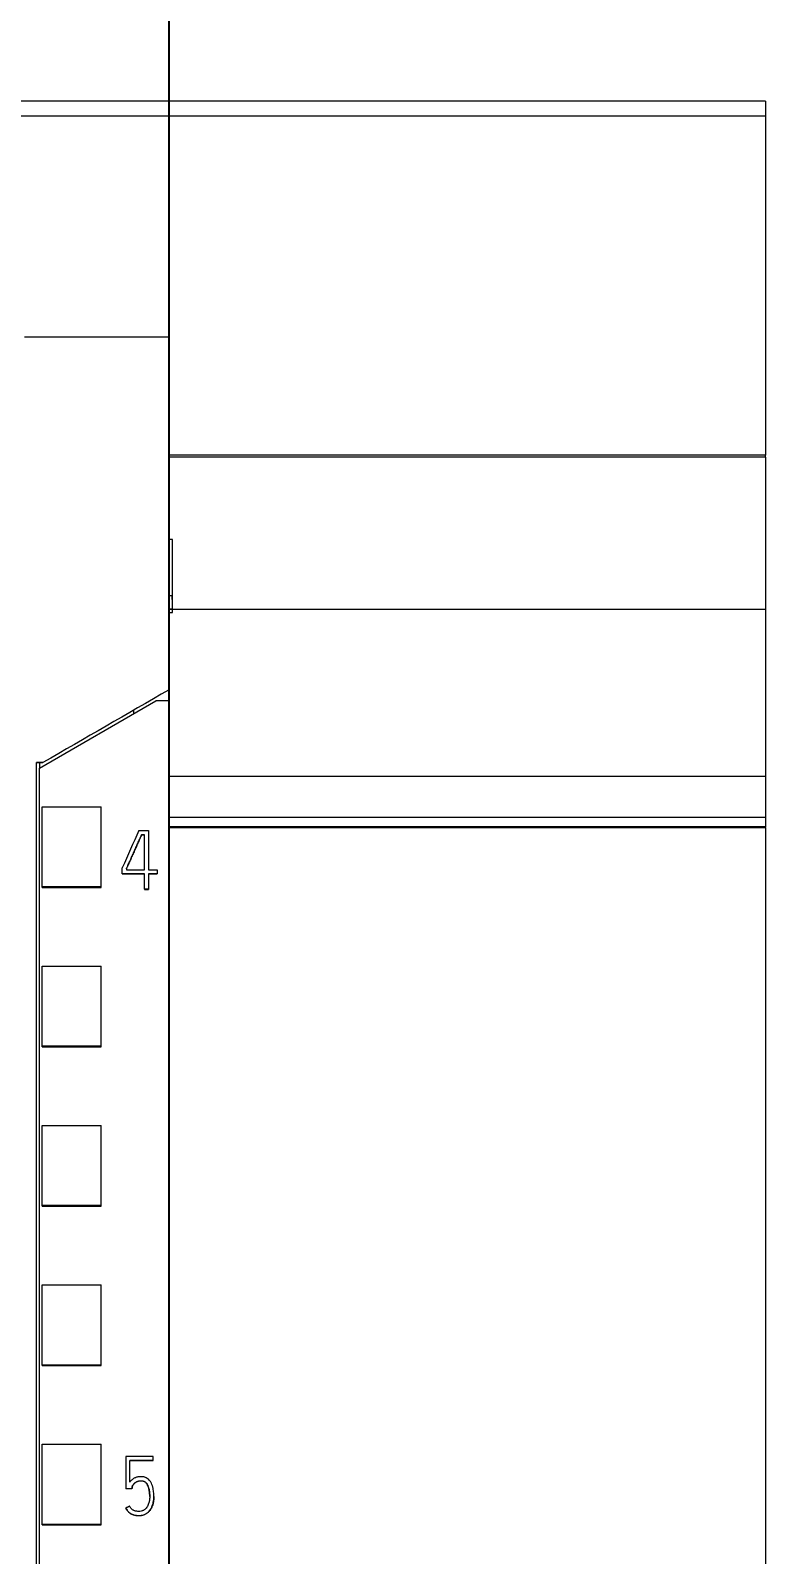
# Model space of a CAD drawing. Header units: millimetres. Extents: x 1359 to 3577, y 1333 to 3557.
# Drawn here: x 2884.9 to 2909.8, y 3012.3 to 3064 of the extents above; entities that cross this region are included whole.
import ezdxf

# ---------------------------------------------------------------- set-up
doc = ezdxf.new("R2010")
doc.units = ezdxf.units.MM
doc.layers.add('000-PI-Oprema', color=30, linetype='Continuous', lineweight=5)
doc.layers.add('002-PI-Kabelska kanalica', color=150, linetype='Continuous')
doc.styles.get("Standard").update_dxf_attribs({"font": 'arial.ttf'})
doc.dimstyles.new('ISO-25', dxfattribs={"dimtxt": 2.5, "dimasz": 2.5, "dimexe": 1.25, "dimexo": 0.625, "dimtad": 1, "dimtxsty": 'Standard', "dimcen": 2.5, "dimadec": 0, "dimazin": 0, "dimtfac": 1, "dimtmove": 0, "dimatfit": 3, "dimfxl": 1, "dimarcsym": 0})

# ---------------------------------------------------------------- blocks, each defined once
blk = doc.blocks.new('S7-1500 AI HS - 6ES7531-7NF10-0AB0')
at = {"layer": '000-PI-Oprema', "color": 0, "linetype": 'ByBlock', "lineweight": 0}
for p, q in [((34.8, 147), (29.9, 147)), ((34.912, 140.15), (34.8, 140.15)), ((34.912, 140.144), (34.8, 140.144)), ((34.9, 138.234), (34.8, 138.234)), ((34.9, 138.234), (34.9, 137.784)), ((34.9, 137.784), (34.8, 137.784)), ((34.8, 137.675), (34.912, 137.675)), ((34.8, 137.672), (34.912, 137.672)), ((34.8, 134.961), (34.8, 134.681)), ((30.4, 132.4), (34.35, 134.681)), ((33.6, 134.248), (33.6, 134.365)), ((34.8, 134.681), (34.35, 134.681)), ((34.8, 134.681), (34.8, 21.262)), ((30.3, 132.586), (30.522, 132.586)), ((30.522, 132.586), (30.3, 132.586)), ((30.4, 132.586), (30.4, 132.4)), ((30.4, 23.585), (30.4, 132.4)), ((30.5, 128.383), (30.5, 131.086)), ((30.5, 131.086), (32.5, 131.086)), ((32.5, 128.383), (32.5, 131.086)), ((33.771, 130.279), (34.101, 130.279)), ((34.101, 130.279), (34.101, 128.955)), ((33.863, 130.141), (33.863, 130.135)), ((33.96, 130.141), (33.863, 130.141)), ((33.863, 130.135), (33.96, 130.135)), ((33.96, 128.955), (33.96, 130.141)), ((33.211, 128.817), (33.211, 129.021)), ((33.211, 128.817), (33.211, 128.81)), ((33.96, 128.817), (33.211, 128.817)), ((33.211, 128.81), (33.96, 128.81)), ((33.349, 128.99), (33.349, 128.955)), ((33.349, 128.955), (33.96, 128.955)), ((33.96, 128.29), (33.96, 128.817)), ((34.101, 128.955), (34.395, 128.955)), ((34.101, 128.817), (34.101, 128.29)), ((34.395, 128.817), (34.101, 128.817)), ((34.101, 128.81), (34.395, 128.81)), ((34.395, 128.955), (34.395, 128.817)), ((34.395, 128.817), (34.395, 128.81)), ((30.5, 128.349), (30.5, 128.383)), ((30.5, 128.383), (32.5, 128.383)), ((30.5, 128.349), (32.5, 128.349)), ((32.5, 128.349), (32.5, 128.383)), ((33.96, 128.29), (33.96, 128.283)), ((34.101, 128.29), (33.96, 128.29)), ((33.96, 128.283), (34.101, 128.283)), ((34.101, 128.29), (34.101, 128.283)), ((30.5, 122.981), (30.5, 125.684)), ((30.5, 125.684), (32.5, 125.684)), ((32.5, 122.981), (32.5, 125.684)), ((30.5, 122.949), (30.5, 122.981)), ((30.5, 122.981), (32.5, 122.981)), ((30.5, 122.949), (32.5, 122.949)), ((32.5, 122.949), (32.5, 122.981)), ((30.5, 117.58), (30.5, 120.283)), ((30.5, 120.283), (32.5, 120.283)), ((32.5, 117.58), (32.5, 120.283)), ((30.5, 117.549), (30.5, 117.58)), ((30.5, 117.58), (32.5, 117.58)), ((30.5, 117.549), (32.5, 117.549)), ((32.5, 117.549), (32.5, 117.58)), ((30.5, 112.178), (30.5, 114.881)), ((30.5, 114.881), (32.5, 114.881)), ((32.5, 112.178), (32.5, 114.881)), ((30.5, 112.178), (32.5, 112.178)), ((30.5, 112.149), (30.5, 112.178)), ((30.5, 112.149), (32.5, 112.149)), ((32.5, 112.149), (32.5, 112.178)), ((30.5, 106.777), (30.5, 109.479)), ((30.5, 109.479), (32.5, 109.479)), ((32.5, 106.777), (32.5, 109.479)), ((33.327, 109.07), (33.327, 107.976)), ((34.251, 109.07), (33.327, 109.07)), ((34.251, 108.932), (34.251, 109.07)), ((33.466, 108.197), (33.466, 108.932)), ((33.466, 108.932), (34.251, 108.932)), ((34.251, 108.926), (33.466, 108.926)), ((34.251, 108.932), (34.251, 108.926)), ((33.327, 107.976), (33.327, 107.97)), ((33.327, 107.976), (33.538, 107.976)), ((33.538, 107.97), (33.327, 107.97)), ((33.538, 107.976), (33.538, 107.97)), ((34.279, 107.712), (34.279, 107.718)), ((33.333, 107.321), (33.333, 107.315)), ((30.5, 106.749), (30.5, 106.777)), ((30.5, 106.777), (32.5, 106.777)), ((30.5, 106.749), (32.5, 106.749)), ((32.5, 106.749), (32.5, 106.777))]:
    blk.add_line(p, q, dxfattribs=at)
at = {"layer": '000-PI-Oprema', "color": 7, "linetype": 'Continuous', "lineweight": 13}
blk.add_ellipse((11.087, 20.05), major_axis=(432.572, 977.483), ratio=0.022444, start_param=1.467725, end_param=1.469021, dxfattribs=at)
at = {"layer": '000-PI-Oprema', "color": 0, "linetype": 'ByBlock', "lineweight": 0}
for points, knots in [([(34.8, 147), (34.8, 145.915), (34.8, 142.31), (34.8, 138.328), (34.8, 135.43), (34.8, 135.056)], [0, 0, 0, 0, 0.272684, 0.906013, 1, 1, 1, 1]), ([(34.9, 140.15), (34.9, 140.15), (34.9, 140.138), (34.9, 140.088), (34.9, 139.995), (34.9, 139.854), (34.9, 139.644), (34.9, 139.416), (34.9, 139.192), (34.9, 138.997), (34.9, 138.865), (34.9, 138.771), (34.9, 138.682), (34.9, 138.596), (34.9, 138.51), (34.9, 138.43), (34.9, 138.333), (34.9, 138.242), (34.9, 138.182), (34.9, 138.147), (34.9, 138.126), (34.9, 138.115), (34.9, 138.111), (34.9, 138.122), (34.9, 138.162), (34.9, 138.206), (34.9, 138.231)], [0, 0, 0, 0, 0.054923, 0.109157, 0.158857, 0.213508, 0.264907, 0.320314, 0.369873, 0.418461, 0.471704, 0.5026, 0.551052, 0.617218, 0.660884, 0.691286, 0.712023, 0.730248, 0.751802, 0.781189, 0.80362, 0.828627, 0.856379, 0.904145, 0.9524, 1, 1, 1, 1]), ([(34.9, 137.784), (34.9, 137.761), (34.9, 137.72), (34.9, 137.681), (34.9, 137.672), (34.9, 137.672), (34.9, 137.672)], [0, 0, 0, 0, 0.351048, 0.67786, 0.983317, 1, 1, 1, 1]), ([(30.3, 23.299), (30.3, 26.64), (30.3, 34.605), (30.3, 47.245), (30.3, 62.731), (30.3, 77.025), (30.3, 91.235), (30.3, 105.802), (30.3, 119.972), (30.3, 129.542), (30.3, 132.586)], [0, 0, 0, 0, 0.091483, 0.21812, 0.346206, 0.515858, 0.610111, 0.736264, 0.916066, 1, 1, 1, 1]), ([(33.863, 130.141), (33.852, 130.117), (33.842, 130.093), (33.82, 130.045), (33.81, 130.021), (33.778, 129.949), (33.757, 129.901), (33.714, 129.805), (33.693, 129.757), (33.65, 129.661), (33.629, 129.613), (33.586, 129.517), (33.564, 129.469), (33.522, 129.374), (33.5, 129.326), (33.457, 129.23), (33.436, 129.182), (33.404, 129.11), (33.393, 129.086), (33.377, 129.05), (33.371, 129.038), (33.36, 129.014), (33.355, 129.002), (33.349, 128.99)], [0, 0, 0, 0, 0.0625, 0.0625, 0.125, 0.125, 0.25, 0.25, 0.375, 0.375, 0.5, 0.5, 0.625, 0.625, 0.75, 0.75, 0.875, 0.875, 0.9375, 0.9375, 0.96875, 0.96875, 1, 1, 1, 1]), ([(33.349, 128.984), (33.355, 128.996), (33.36, 129.008), (33.371, 129.032), (33.377, 129.044), (33.393, 129.08), (33.404, 129.104), (33.436, 129.176), (33.457, 129.224), (33.5, 129.319), (33.522, 129.367), (33.564, 129.463), (33.586, 129.511), (33.629, 129.607), (33.65, 129.655), (33.693, 129.751), (33.714, 129.799), (33.757, 129.895), (33.778, 129.943), (33.81, 130.015), (33.82, 130.039), (33.842, 130.087), (33.852, 130.111), (33.863, 130.135)], [0, 0, 0, 0, 0.03125, 0.03125, 0.0625, 0.0625, 0.125, 0.125, 0.25, 0.25, 0.375, 0.375, 0.5, 0.5, 0.625, 0.625, 0.75, 0.75, 0.875, 0.875, 0.9375, 0.9375, 1, 1, 1, 1]), ([(33.333, 107.321), (33.345, 107.295), (33.359, 107.269), (33.383, 107.233), (33.391, 107.222), (33.41, 107.2), (33.42, 107.189), (33.442, 107.169), (33.453, 107.16), (33.476, 107.143), (33.488, 107.135), (33.513, 107.12), (33.526, 107.113), (33.553, 107.101), (33.566, 107.096), (33.594, 107.087), (33.608, 107.083), (33.636, 107.076), (33.65, 107.073), (33.68, 107.069), (33.694, 107.068), (33.716, 107.066), (33.723, 107.066), (33.738, 107.065), (33.745, 107.065), (33.767, 107.064), (33.782, 107.064), (33.811, 107.065), (33.826, 107.066), (33.855, 107.069), (33.869, 107.072), (33.898, 107.078), (33.912, 107.082), (33.954, 107.095), (33.981, 107.107), (34.02, 107.129), (34.032, 107.137), (34.056, 107.154), (34.067, 107.163), (34.089, 107.182), (34.1, 107.192), (34.12, 107.214), (34.129, 107.225), (34.156, 107.26), (34.172, 107.284), (34.193, 107.322), (34.2, 107.336), (34.212, 107.362), (34.218, 107.376), (34.234, 107.417), (34.243, 107.444), (34.258, 107.5), (34.264, 107.529), (34.27, 107.572), (34.272, 107.586), (34.275, 107.615), (34.276, 107.63), (34.278, 107.674), (34.279, 107.703), (34.278, 107.761), (34.276, 107.819), (34.271, 107.877), (34.263, 107.935), (34.258, 107.963), (34.249, 108.006), (34.245, 108.021), (34.238, 108.049), (34.233, 108.063), (34.22, 108.105), (34.209, 108.132), (34.189, 108.172), (34.182, 108.185), (34.167, 108.21), (34.16, 108.222), (34.134, 108.257), (34.115, 108.279), (34.07, 108.318), (34.046, 108.335), (34.006, 108.354), (33.992, 108.36), (33.964, 108.369), (33.95, 108.372), (33.921, 108.378), (33.906, 108.38), (33.876, 108.382), (33.862, 108.382), (33.832, 108.382), (33.818, 108.381), (33.789, 108.379), (33.774, 108.377), (33.745, 108.373), (33.731, 108.37), (33.702, 108.363), (33.688, 108.358), (33.66, 108.349), (33.646, 108.343), (33.62, 108.331), (33.607, 108.324), (33.582, 108.309), (33.569, 108.3), (33.546, 108.283), (33.534, 108.273), (33.513, 108.253), (33.503, 108.243), (33.484, 108.221), (33.474, 108.209), (33.466, 108.197)], [0, 0, 0, 0, 0.03125, 0.03125, 0.046875, 0.046875, 0.0625, 0.0625, 0.078125, 0.078125, 0.09375, 0.09375, 0.109375, 0.109375, 0.125, 0.125, 0.140625, 0.140625, 0.15625, 0.15625, 0.171875, 0.171875, 0.179687, 0.179687, 0.1875, 0.1875, 0.203125, 0.203125, 0.21875, 0.21875, 0.234375, 0.234375, 0.25, 0.25, 0.28125, 0.28125, 0.296875, 0.296875, 0.3125, 0.3125, 0.328125, 0.328125, 0.34375, 0.34375, 0.375, 0.375, 0.390625, 0.390625, 0.40625, 0.40625, 0.4375, 0.4375, 0.46875, 0.46875, 0.484375, 0.484375, 0.5, 0.5, 0.53125, 0.53125, 0.5625, 0.59375, 0.59375, 0.625, 0.625, 0.640625, 0.640625, 0.65625, 0.65625, 0.6875, 0.6875, 0.703125, 0.703125, 0.71875, 0.71875, 0.75, 0.75, 0.78125, 0.78125, 0.796875, 0.796875, 0.8125, 0.8125, 0.828125, 0.828125, 0.84375, 0.84375, 0.859375, 0.859375, 0.875, 0.875, 0.890625, 0.890625, 0.90625, 0.90625, 0.921875, 0.921875, 0.9375, 0.9375, 0.953125, 0.953125, 0.96875, 0.96875, 0.984375, 0.984375, 1, 1, 1, 1]), ([(33.538, 107.976), (33.539, 107.999), (33.542, 108.022), (33.551, 108.056), (33.555, 108.067), (33.564, 108.088), (33.569, 108.098), (33.582, 108.117), (33.588, 108.127), (33.6, 108.14), (33.604, 108.144), (33.612, 108.153), (33.616, 108.157), (33.637, 108.176), (33.656, 108.189), (33.687, 108.206), (33.697, 108.212), (33.718, 108.221), (33.729, 108.224), (33.762, 108.234), (33.786, 108.238), (33.82, 108.241), (33.832, 108.242), (33.855, 108.241), (33.866, 108.241), (33.901, 108.237), (33.924, 108.233), (33.951, 108.222), (33.957, 108.22), (33.967, 108.215), (33.972, 108.212), (33.987, 108.203), (33.996, 108.196), (34.009, 108.184), (34.013, 108.18), (34.021, 108.172), (34.032, 108.159), (34.042, 108.145), (34.054, 108.125), (34.06, 108.115), (34.07, 108.094), (34.075, 108.084), (34.088, 108.052), (34.096, 108.031), (34.109, 107.987), (34.114, 107.964), (34.121, 107.931), (34.123, 107.919), (34.127, 107.897), (34.132, 107.863), (34.135, 107.829), (34.138, 107.783), (34.139, 107.761), (34.14, 107.693), (34.138, 107.647), (34.131, 107.591), (34.129, 107.579), (34.125, 107.557), (34.123, 107.545), (34.116, 107.511), (34.109, 107.489), (34.095, 107.446), (34.086, 107.424), (34.065, 107.383), (34.053, 107.363), (34.027, 107.326), (34.012, 107.308), (33.987, 107.284), (33.978, 107.276), (33.96, 107.262), (33.951, 107.255), (33.931, 107.243), (33.921, 107.237), (33.9, 107.228), (33.889, 107.223), (33.856, 107.213), (33.833, 107.209), (33.798, 107.206), (33.786, 107.205), (33.763, 107.205), (33.752, 107.205), (33.717, 107.206), (33.694, 107.208), (33.66, 107.215), (33.649, 107.218), (33.627, 107.225), (33.616, 107.229), (33.594, 107.239), (33.584, 107.244), (33.564, 107.256), (33.554, 107.263), (33.527, 107.284), (33.51, 107.3), (33.489, 107.328), (33.483, 107.338), (33.471, 107.358), (33.465, 107.368), (33.46, 107.379)], [0, 0, 0, 0, 0.03125, 0.03125, 0.046875, 0.046875, 0.0625, 0.0625, 0.078125, 0.078125, 0.085937, 0.085937, 0.09375, 0.09375, 0.125, 0.125, 0.140625, 0.140625, 0.15625, 0.15625, 0.1875, 0.1875, 0.203125, 0.203125, 0.21875, 0.21875, 0.25, 0.25, 0.257812, 0.257812, 0.265625, 0.265625, 0.28125, 0.28125, 0.289062, 0.289062, 0.296875, 0.3125, 0.3125, 0.328125, 0.328125, 0.34375, 0.34375, 0.375, 0.375, 0.40625, 0.40625, 0.421875, 0.421875, 0.4375, 0.46875, 0.46875, 0.5, 0.5, 0.5625, 0.5625, 0.578125, 0.578125, 0.59375, 0.59375, 0.625, 0.625, 0.65625, 0.65625, 0.6875, 0.6875, 0.71875, 0.71875, 0.734375, 0.734375, 0.75, 0.75, 0.765625, 0.765625, 0.78125, 0.78125, 0.8125, 0.8125, 0.828125, 0.828125, 0.84375, 0.84375, 0.875, 0.875, 0.890625, 0.890625, 0.90625, 0.90625, 0.921875, 0.921875, 0.9375, 0.9375, 0.96875, 0.96875, 0.984375, 0.984375, 1, 1, 1, 1]), ([(34.139, 107.713), (34.139, 107.718), (34.139, 107.723), (34.139, 107.751), (34.138, 107.773), (34.135, 107.819), (34.133, 107.841), (34.125, 107.909), (34.117, 107.954), (34.097, 108.02), (34.09, 108.042), (34.072, 108.085), (34.062, 108.105), (34.044, 108.135), (34.038, 108.144), (34.023, 108.163), (34.016, 108.172), (33.999, 108.187), (33.99, 108.195), (33.975, 108.204), (33.97, 108.207), (33.959, 108.213), (33.954, 108.215), (33.938, 108.221), (33.927, 108.225), (33.904, 108.23), (33.892, 108.232), (33.869, 108.234), (33.857, 108.235), (33.834, 108.235), (33.823, 108.235), (33.799, 108.233), (33.788, 108.232), (33.765, 108.228), (33.731, 108.22), (33.699, 108.207), (33.668, 108.19), (33.658, 108.184), (33.639, 108.17), (33.63, 108.163), (33.613, 108.148), (33.605, 108.139), (33.593, 108.126), (33.589, 108.121), (33.582, 108.112), (33.579, 108.107), (33.57, 108.093), (33.564, 108.082), (33.555, 108.061), (33.551, 108.05), (33.542, 108.016), (33.539, 107.993), (33.538, 107.97)], [0, 0, 0, 0, 0.013624, 0.013624, 0.075273, 0.075273, 0.136921, 0.136921, 0.260218, 0.260218, 0.321867, 0.321867, 0.383515, 0.383515, 0.414339, 0.414339, 0.445164, 0.445164, 0.475988, 0.475988, 0.4914, 0.4914, 0.506812, 0.506812, 0.537636, 0.537636, 0.568461, 0.568461, 0.599285, 0.599285, 0.630109, 0.630109, 0.660933, 0.660933, 0.691758, 0.753406, 0.753406, 0.78423, 0.78423, 0.815055, 0.815055, 0.845879, 0.845879, 0.861291, 0.861291, 0.876703, 0.876703, 0.907527, 0.907527, 0.938352, 0.938352, 1, 1, 1, 1]), ([(34.279, 107.712), (34.279, 107.69), (34.278, 107.669), (34.276, 107.619), (34.273, 107.59), (34.267, 107.547), (34.265, 107.532), (34.26, 107.504), (34.256, 107.489), (34.246, 107.447), (34.237, 107.419), (34.216, 107.364), (34.204, 107.337), (34.177, 107.285), (34.161, 107.261), (34.135, 107.226), (34.126, 107.214), (34.106, 107.193), (34.096, 107.182), (34.063, 107.152), (34.04, 107.135), (34.002, 107.112), (33.989, 107.105), (33.962, 107.093), (33.948, 107.087), (33.907, 107.073), (33.878, 107.066), (33.834, 107.06), (33.819, 107.059), (33.79, 107.058), (33.775, 107.058), (33.746, 107.059), (33.731, 107.059), (33.702, 107.061), (33.688, 107.062), (33.658, 107.066), (33.644, 107.068), (33.615, 107.075), (33.601, 107.079), (33.573, 107.087), (33.559, 107.093), (33.532, 107.104), (33.519, 107.111), (33.493, 107.126), (33.481, 107.134), (33.457, 107.151), (33.445, 107.161), (33.423, 107.18), (33.413, 107.191), (33.394, 107.213), (33.385, 107.225), (33.359, 107.262), (33.345, 107.288), (33.333, 107.315)], [0, 0, 0, 0, 0.044434, 0.044434, 0.104157, 0.104157, 0.134018, 0.134018, 0.16388, 0.16388, 0.223602, 0.223602, 0.283325, 0.283325, 0.343048, 0.343048, 0.37291, 0.37291, 0.402771, 0.402771, 0.462494, 0.462494, 0.492355, 0.492355, 0.522217, 0.522217, 0.58194, 0.58194, 0.611801, 0.611801, 0.641663, 0.641663, 0.671524, 0.671524, 0.701386, 0.701386, 0.731247, 0.731247, 0.761108, 0.761108, 0.79097, 0.79097, 0.820831, 0.820831, 0.850693, 0.850693, 0.880554, 0.880554, 0.910416, 0.910416, 0.940277, 0.940277, 1, 1, 1, 1])]:
    blk.add_open_spline(points, degree=3, knots=knots, dxfattribs=at)
blk.add_open_spline([(34.8, 135.056), (33.374, 134.232), (31.948, 133.409), (30.522, 132.586)], degree=3, dxfattribs=at)
blk.add_rational_spline([(33.46, 107.379), (33.397, 107.35), (33.333, 107.321)], [0.500000038028, 0.499999961972, 0.500000038028], degree=2, dxfattribs=at)
blk = doc.blocks.new('*D109')
at = {"color": 0, "lineweight": -2, "transparency": 16777216}
for p, q in [((2541.571, 2980.678), (2541.571, 3096.864)), ((2889.571, 2980.678), (2889.571, 3096.864)), ((2544.071, 3095.614), (2887.071, 3095.614))]:
    blk.add_line(p, q, dxfattribs=at)
at = {"color": 0, "transparency": 16777216}
for points in [[(2544.071, 3096.031), (2544.071, 3095.197), (2541.571, 3095.614)], [(2887.071, 3096.031), (2887.071, 3095.197), (2889.571, 3095.614)]]:
    blk.add_solid(points, dxfattribs=at)
at = {"layer": 'Defpoints', "color": 0, "transparency": 16777216}
for p in [(2889.571, 3095.614), (2541.571, 2980.053), (2889.571, 2980.053)]:
    blk.add_point(p, dxfattribs=at)
at = {"color": 0, "transparency": 16777216, "insert": (2715.571, 3097.516), "char_height": 2.5, "attachment_point": 5}
blk.add_mtext('348', dxfattribs=at)

msp = doc.modelspace()

# ---------------------------------------------------------------- linework, layer by layer
at = {"layer": '002-PI-Kabelska kanalica', "color": 0, "linetype": 'ByBlock', "lineweight": 0}
for p, q in [((2909.771, 3061.556), (2531.571, 3061.556)), ((2909.771, 3061.556), (2909.771, 3061.056)), ((2909.771, 3061.056), (2531.571, 3061.056)), ((2909.771, 3061.056), (2909.771, 3049.556)), ((2909.771, 3049.556), (2889.571, 3049.556)), ((2909.771, 3049.495), (2889.571, 3049.495)), ((2909.771, 3049.495), (2909.771, 3049.556)), ((2909.771, 3049.495), (2909.771, 3044.332)), ((2909.771, 3044.332), (2889.571, 3044.332)), ((2909.771, 3044.332), (2909.771, 3038.674)), ((2909.771, 3038.674), (2889.571, 3038.674)), ((2909.771, 3038.674), (2909.771, 3037.279)), ((2909.771, 3037.279), (2889.571, 3037.279)), ((2909.771, 3036.965), (2889.571, 3036.965)), ((2889.571, 3036.944), (2909.771, 3036.944)), ((2909.771, 3037.279), (2909.771, 3036.965)), ((2909.771, 3036.944), (2909.771, 3036.965)), ((2909.771, 3036.944), (2909.771, 2991.706))]:
    msp.add_line(p, q, dxfattribs=at)

# ---------------------------------------------------------------- block references
msp.add_blockref('S7-1500 AI HS - 6ES7531-7NF10-0AB0', (2854.771, 2906.556), dxfattribs=at)

# ---------------------------------------------------------------- dimensions: what is measured, and where the dimension line sits
dim = msp.add_linear_dim(base=(2889.571, 3095.614), p1=(2541.571, 2980.053), p2=(2889.571, 2980.053), dimstyle='ISO-25')
dim.commit()
dim.dimension.update_dxf_attribs({"geometry": '*D109', "text_midpoint": (2715.571, 3097.516)})

doc.saveas('drawing.dxf')
